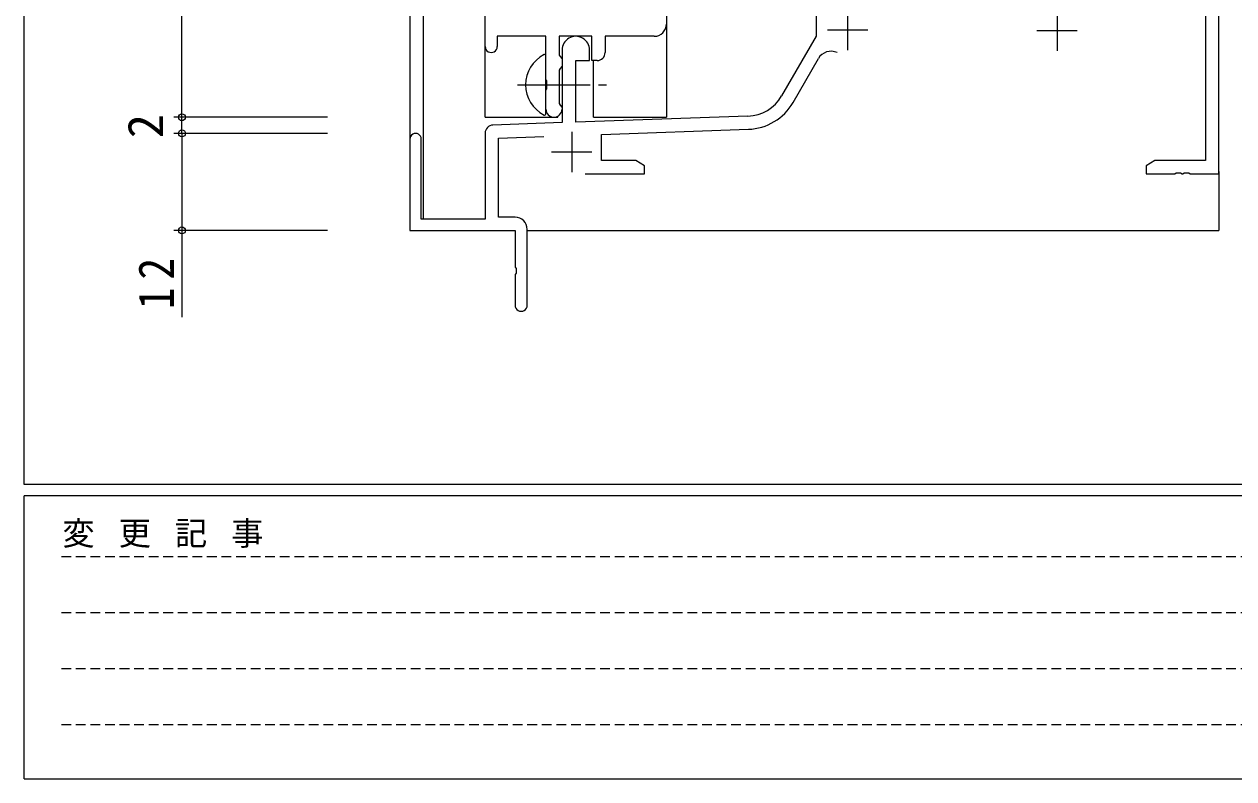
# Model space of a CAD drawing. Units: millimetres on the paper. Extents: x -420 to 373, y -297 to 267.
# Drawn here: x -417.7 to -268.2, y -297 to -203.7 of the extents above; entities that cross this region are included whole.
import ezdxf
from ezdxf.enums import TextEntityAlignment as Align

# ---------------------------------------------------------------- set-up
doc = ezdxf.new("R2010")
doc.units = ezdxf.units.MM
doc.linetypes.add('CHAIN2', pattern=[12, 9, -1, 1, -1])
doc.linetypes.add('DASHED1', pattern=[1.8, 1.2, -0.6])
for name, color, linetype, lineweight in [('0-1_YKK_ZWAK', 7, 'Continuous', 9), ('0-3_YKK_11', 7, 'Continuous', 9), ('0-4_YKK_12', 2, 'Continuous', 9), ('0-5_YKK_13', 4, 'Continuous', 9), ('0-7_YKK_D', 6, 'Continuous', 9)]:
    doc.layers.add(name, color=color, linetype=linetype, lineweight=lineweight)
doc.styles.add('ＭＳ ゴシック', font='')
doc.styles.get('ＭＳ ゴシック').set_extended_font_data('MS Gothic')

msp = doc.modelspace()

# ---------------------------------------------------------------- linework, layer by layer
at = {"layer": '0-1_YKK_ZWAK'}
for p, q in [((-417.7, -260.6), (-417.7, 264.4)), ((352.3, -260.6), (-417.7, -260.6)), ((-417.7, -297), (-417.7, -262)), ((314.5, -262), (-417.7, -262)), ((-417.7, -297), (314.5, -297))]:
    msp.add_line(p, q, dxfattribs=at)
at = {"layer": '0-1_YKK_ZWAK', "linetype": 'DASHED1'}
for p, q in [((-413.101, -269.512), (-164.909, -269.512)), ((-413.101, -276.441), (-164.909, -276.441)), ((-413.101, -283.37), (-164.909, -283.37)), ((-413.101, -290.298), (-164.909, -290.298))]:
    msp.add_line(p, q, dxfattribs=at)
at = {"layer": '0-3_YKK_11'}
for p, q in [((-360.712, -206.448), (-360.712, -140.198)), ((-270.012, -222.198), (-270.012, -174.198)), ((-319.812, -193.398), (-319.812, -205.198)), ((-315.912, -201.898), (-315.912, -206.898)), ((-290.012, -201.998), (-290.012, -206.998)), ((-271.642, -202.428), (-271.642, -220.568)), ((-318.412, -204.398), (-313.412, -204.398)), ((-292.512, -204.498), (-287.512, -204.498)), ((-359.212, -205.198), (-359.212, -206.448)), ((-353.212, -205.198), (-359.212, -205.198)), ((-353.212, -210.528), (-353.212, -205.198)), ((-351.582, -205.198), (-351.582, -207.516)), ((-347.512, -205.198), (-351.582, -205.198)), ((-347.512, -208.198), (-347.512, -205.198)), ((-345.882, -205.198), (-345.882, -207.198)), ((-339.812, -205.198), (-345.882, -205.198)), ((-319.812, -205.198), (-324.066, -212.567)), ((-351.582, -207.516), (-351.434, -207.709)), ((-351.434, -207.709), (-351.212, -207.998)), ((-351.212, -206.898), (-351.212, -215.867)), ((-347.812, -208.198), (-347.812, -206.898)), ((-351.434, -209.188), (-351.582, -209.381)), ((-351.212, -208.898), (-351.434, -209.188)), ((-351.212, -207.998), (-351.212, -208.898)), ((-349.512, -208.198), (-347.812, -208.198)), ((-349.512, -215.807), (-349.512, -208.198)), ((-346.882, -208.198), (-347.512, -208.198)), ((-322.655, -213.382), (-319.519, -207.95)), ((-353.069, -210.719), (-353.212, -210.528)), ((-353.069, -211.678), (-353.069, -210.719)), ((-351.582, -209.381), (-351.582, -213.516)), ((-353.212, -211.869), (-353.069, -211.678)), ((-353.212, -214.198), (-353.212, -211.869)), ((-351.582, -213.516), (-351.434, -213.709)), ((-351.434, -213.709), (-351.212, -213.998)), ((-351.212, -213.998), (-351.212, -214.198)), ((-328.222, -215.064), (-349.512, -215.807)), ((-351.212, -215.867), (-359.747, -216.165)), ((-346.312, -217.327), (-328.165, -216.693)), ((-370.012, -217.898), (-370.012, -229.198)), ((-368.612, -227.798), (-368.612, -217.898)), ((-360.712, -217.164), (-360.712, -227.798)), ((-359.082, -217.772), (-353.445, -217.576)), ((-359.082, -227.568), (-359.082, -217.772)), ((-350.012, -216.998), (-350.012, -221.998)), ((-346.312, -220.568), (-346.312, -217.327)), ((-352.512, -219.498), (-347.512, -219.498)), ((-342.103, -220.568), (-346.312, -220.568)), ((-341.012, -221.198), (-342.103, -220.568)), ((-341.012, -222.198), (-341.012, -221.198)), ((-277.921, -220.568), (-279.012, -221.198)), ((-279.012, -221.198), (-279.012, -222.198)), ((-271.642, -220.568), (-277.921, -220.568)), ((-348.362, -222.198), (-341.012, -222.198)), ((-279.012, -222.198), (-275.47, -222.198)), ((-275.47, -222.198), (-275.287, -222.078)), ((-275.287, -222.078), (-274.737, -222.078)), ((-274.737, -222.078), (-274.554, -222.198)), ((-274.554, -222.198), (-274.47, -222.198)), ((-274.47, -222.198), (-274.287, -222.078)), ((-274.287, -222.078), (-273.737, -222.078)), ((-273.737, -222.078), (-273.554, -222.198)), ((-273.554, -222.198), (-270.012, -222.198)), ((-360.712, -227.798), (-368.612, -227.798)), ((-357.012, -227.568), (-359.082, -227.568)), ((-370.012, -229.198), (-357.012, -229.198)), ((-357.012, -229.198), (-357.012, -233.74)), ((-355.512, -238.448), (-355.512, -229.068)), ((-357.012, -233.74), (-356.892, -233.923)), ((-356.892, -234.473), (-357.012, -234.657)), ((-357.012, -234.657), (-357.012, -238.448)), ((-356.892, -233.923), (-356.892, -234.473))]:
    msp.add_line(p, q, dxfattribs=at)
for centre, radius, start, end in [((-339.812, -203.698), 1.5, 270, 359.99998), ((-349.512, -206.898), 1.7, 359.99998, 180), ((-359.962, -206.448), 0.75, 179.99998, 0), ((-346.882, -207.198), 1, 270, 359.99998), ((-317.96, -208.85), 1.8, 65.29866, 149.99998), ((-328.396, -210.067), 5, 271.99998, 329.99998), ((-328.396, -210.067), 6.63, 271.99998, 329.99998), ((-352.212, -214.198), 1, 180, 269.99998), ((-352.212, -214.198), 1, 270, 359.99998), ((-359.712, -217.164), 1, 91.99997, 179.99998), ((-369.312, -217.898), 0.7, 359.99998, 180), ((-357.012, -229.068), 1.5, 0, 89.99998), ((-356.262, -238.448), 0.75, 179.99998, 0)]:
    msp.add_arc(centre, radius, start, end, dxfattribs=at)
at = {"layer": '0-4_YKK_12'}
for p, q in [((-338.312, -49.448), (-338.312, -215.198)), ((-360.712, -215.198), (-360.712, -140.498)), ((-370.012, -142.386), (-370.012, -217.898)), ((-368.382, -142.386), (-368.382, -227.798)), ((-347.312, -215.198), (-347.312, -208.182)), ((-360.712, -215.198), (-351.712, -215.198)), ((-351.712, -215.198), (-351.712, -215.063)), ((-347.312, -215.198), (-338.312, -215.198)), ((-270.012, -221.898), (-270.012, -229.198)), ((-355.512, -229.198), (-270.012, -229.198))]:
    msp.add_line(p, q, dxfattribs=at)
at = {"layer": '0-5_YKK_13'}
msp.add_line((-353.212, -214.794), (-353.212, -207.603), dxfattribs=at)
at = {"layer": '0-5_YKK_13', "linetype": 'CHAIN2'}
msp.add_line((-356.712, -211.198), (-344.725, -211.198), dxfattribs=at)
at = {"layer": '0-5_YKK_13'}
for centre, radius, start, end in [((-351.512, -211.198), 4.2, 117.28096, 242.71902), ((-353.367, -207.603), 0.154, 0, 117.28096), ((-353.367, -214.794), 0.154, 242.71902, 0)]:
    msp.add_arc(centre, radius, start, end, dxfattribs=at)
at = {"layer": '0-7_YKK_D'}
for p, q in [((-398.2, -215.198), (-398.2, -115.198)), ((-380.212, -215.198), (-399.2, -215.198)), ((-380.212, -215.198), (-399.2, -215.198)), ((-398.2, -217.198), (-398.2, -215.198)), ((-380.2, -217.198), (-399.2, -217.198)), ((-380.212, -217.198), (-399.2, -217.198)), ((-398.2, -217.198), (-398.2, -229.198)), ((-380.2, -229.198), (-399.2, -229.198)), ((-398.2, -229.198), (-398.2, -239.938))]:
    msp.add_line(p, q, dxfattribs=at)
for centre in [(-398.2, -215.198), (-398.2, -215.198), (-398.2, -217.198), (-398.2, -217.198), (-398.2, -229.198)]:
    msp.add_circle(centre, 0.425, dxfattribs=at)

# ---------------------------------------------------------------- texts
at = {"layer": '0-1_YKK_ZWAK', "insert": (-412.986, -268.447), "char_height": 2.933, "attachment_point": 7, "style": 'ＭＳ ゴシック'}
msp.add_mtext('\\T1.16;変\\~更\\~記\\~事', dxfattribs=at)
at = {"layer": '0-7_YKK_D', "color": 3, "style": 'ＭＳ ゴシック'}
msp.add_text('2', height=4.399, rotation=90, dxfattribs=at).set_placement((-399.2, -217.798), align=Align.BOTTOM_LEFT)
at = {"layer": '0-7_YKK_D', "color": 3, "insert": (-399.2, -238.938), "char_height": 4.399, "attachment_point": 7, "rotation": 90, "style": 'ＭＳ ゴシック'}
msp.add_mtext('\\T1.36;\\W0.9;12', dxfattribs=at)

doc.saveas('drawing.dxf')
